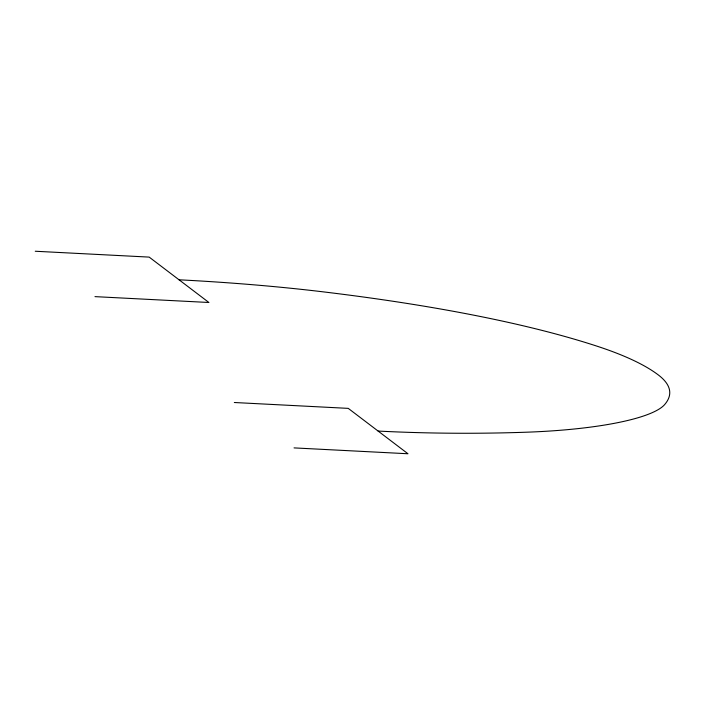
<?xml version="1.0" encoding="UTF-8"?>
<svg xmlns="http://www.w3.org/2000/svg" width="705" height="705" viewBox="0 0 705 705"><rect width="100%" height="100%" fill="white"/><g stroke="black" fill="none" stroke-linecap="round" stroke-linejoin="round"><path stroke-width="1.06" d="M35.25 251.244L149.178 257.105L208.9 302.489L94.972 296.629M234.324 402.511L348.244 408.371L407.966 453.756L294.038 447.895M378.109 431.063A351.927 70.165 -0.2 0 0 526.274 432.209A166.882 33.276 -0.2 0 0 664.718 404.494A351.927 70.165 -0.2 0 0 658.32 374.954A551.178 109.883 -0.2 0 0 596.545 346.023A832.675 166.01 -0.2 0 0 324.388 291.993A551.178 109.883 -0.2 0 0 179.035 279.797"/></g></svg>
